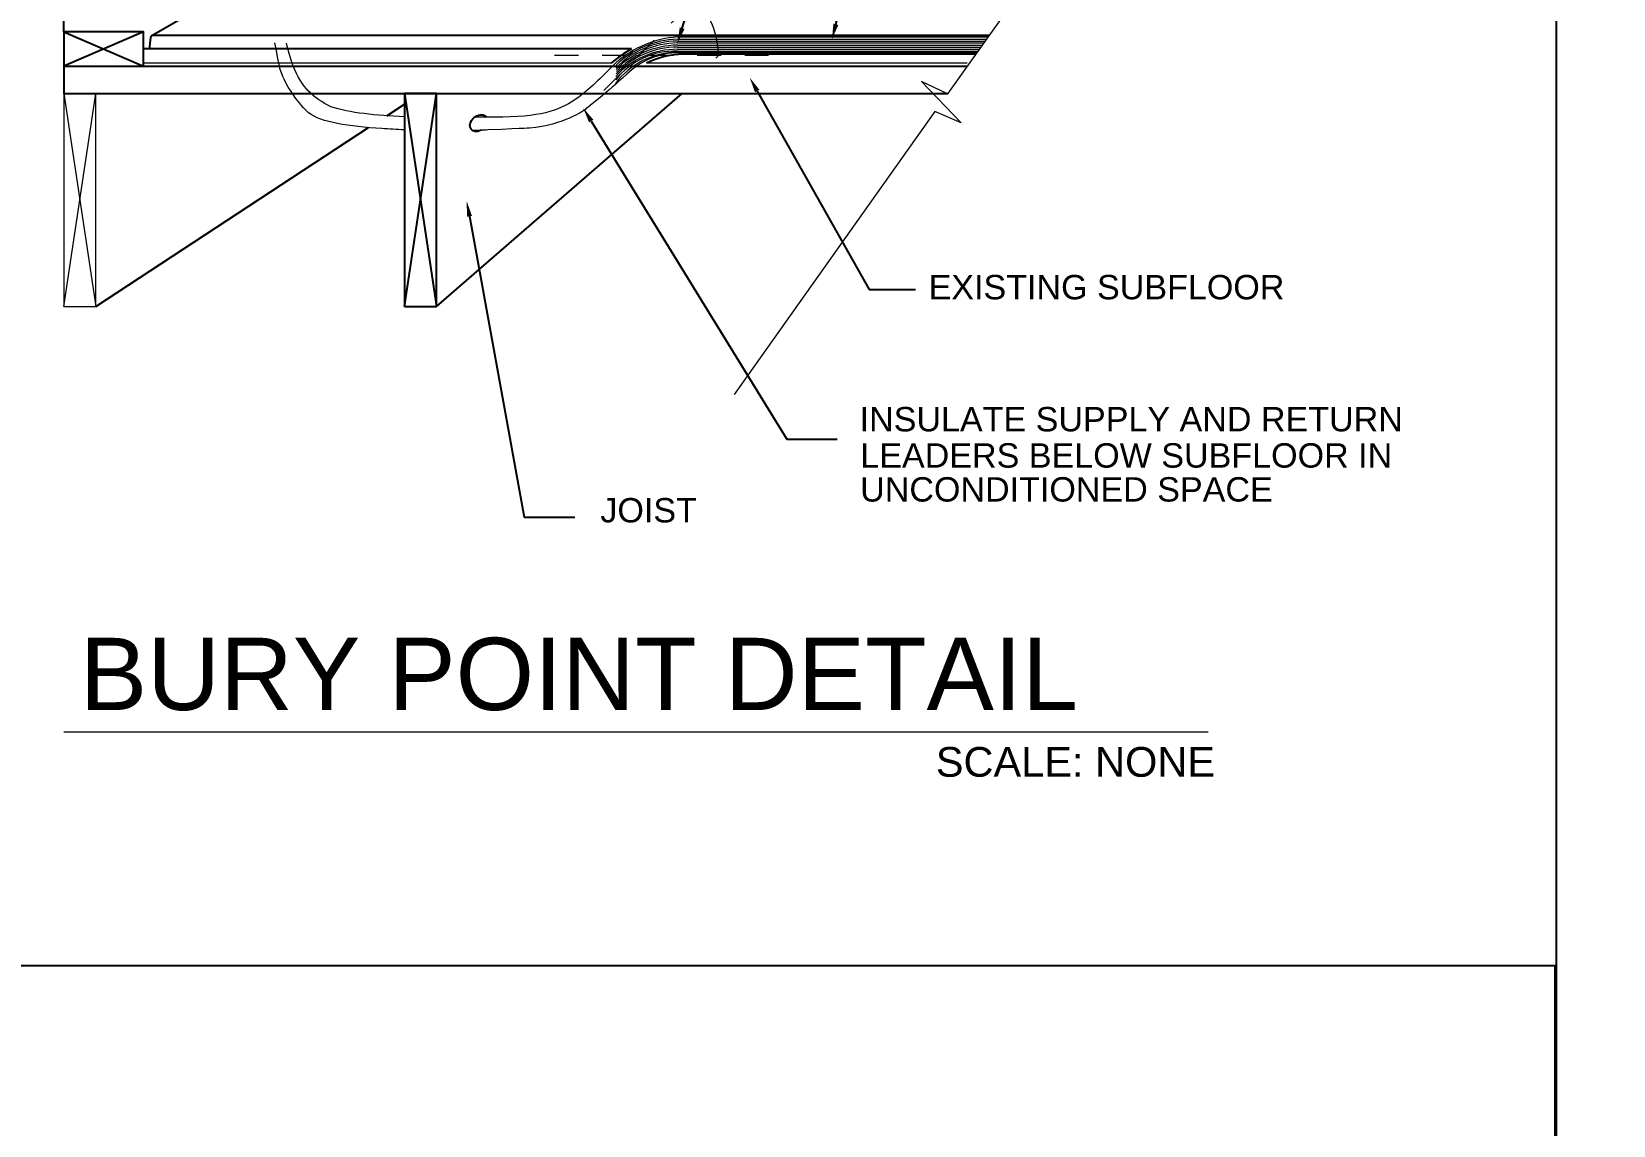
# Paper-space layout 'WB-R INST' of a CAD drawing. Header units: inches. Extents: x 0.2 to 34.4, y 0.5 to 23.
# Drawn here: x 13.1 to 19.75, y 12.55 to 17.15 of the extents above; entities that cross this region are included whole.
import ezdxf
from ezdxf import colors
from ezdxf.entities.mleader import LeaderData, LeaderLine
from ezdxf.enums import TextEntityAlignment as Align
from ezdxf.math import Vec2, Vec3

# ---------------------------------------------------------------- set-up
doc = ezdxf.new("R2010")
doc.units = ezdxf.units.IN
doc.header["$MEASUREMENT"] = 0
doc.linetypes.add('CENTER', pattern=[2, 1.25, -0.25, 0.25, -0.25])
doc.layers.add('S_PANEL DETAIL', color=7, linetype='Continuous')
doc.layers.add('Title Block', color=7, linetype='Continuous')
doc.layers.add('T_Tube Text', color=7, linetype='Continuous', lineweight=13)
doc.styles.get("Standard").update_dxf_attribs({"font": 'arial.ttf'})

# ---------------------------------------------------------------- blocks, each defined once
blk = doc.blocks.new('WB-R Bury Point Detail')
at = {"layer": 'S_PANEL DETAIL', "color": 17}
for p, q in [((-0.06, 272.42), (-0.06, 574.27)), ((-0.06, 272.42), (30.98, 259.12)), ((30.98, 272.42), (-0.06, 259.12)), ((132.57, 248.39), (145, 165.5)), ((132.57, 165.5), (145, 248.39))]:
    blk.add_line(p, q, dxfattribs=at)
at = {"layer": 'S_PANEL DETAIL', "color": 112}
for p, q in [((34.24, 271.03), (106.84, 312.92)), ((360.1, 271.03), (34.24, 271.03)), ((220.97, 265.83), (30.98, 265.77)), ((354.89, 263.69), (239.28, 263.69))]:
    blk.add_line(p, q, dxfattribs=at)
at = {"layer": 'S_PANEL DETAIL', "color": 17}
for points in [[(-0.06, 259.12), (30.98, 259.12), (30.98, 272.42), (-0.06, 272.42)], [(132.57, 165.5), (145, 165.5), (145, 248.39), (132.57, 248.39)]]:
    blk.add_lwpolyline(points, close=True, dxfattribs=at)
at = {"layer": 'S_PANEL DETAIL', "color": 112}
blk.add_lwpolyline([(34.24, 271.03, 0.201989), (33.71, 270.12, 0.047688), (33.29, 265.67, -0.112678)], format="xyb", dxfattribs=at)
at = {"layer": 'S_PANEL DETAIL', "color": 17}
for points in [[(-0.06, 259.12), (351.65, 259.12)], [(-0.06, 259.12), (-0.06, 248.39), (138.78, 248.39), (344.03, 248.39)], [(145, 165.5), (240.69, 248.39)], [(125.65, 239.78), (132.57, 244.31)], [(12.38, 165.5), (118.63, 235.17)]]:
    blk.add_lwpolyline(points, dxfattribs=at)
at = {"layer": 'S_PANEL DETAIL', "color": 112}
for centre, radius, start, end in [((248.16, 218.65), 54.45, 119.95507, 130.14061), ((242.41, 227.37), 36.45, 94.92307, 115.48503)]:
    blk.add_arc(centre, radius, start, end, dxfattribs=at)
at = {"layer": 'S_PANEL DETAIL', "color": 17, "extrusion": (0, 0, -1)}
blk.add_ellipse((161.5, 236.91), major_axis=(2.92, 2.47), ratio=0.737876, start_param=1.861888, end_param=6.360492, dxfattribs=at)
at = {"layer": 'T_Tube Text'}
for p, q in [((423.49, 360.38), (344.02, 248.37)), ((30.98, 265.77), (30.98, 265.77)), ((70.93, 259.12), (30.98, 259.12)), ((213.59, 259.12), (73.54, 259.11)), ((352.06, 259.12), (225.57, 259.12)), ((239.29, 263.69), (239.28, 263.69)), ((239.29, 263.69), (257.93, 263.69)), ((333.81, 253.14), (349.34, 237.01)), ((344.02, 248.37), (333.81, 253.14)), ((339.07, 241.39), (260.96, 131.31)), ((349.34, 237.01), (339.07, 241.39)), ((291.8, 113.92), (301.05, 113.92)), ((189.63, 83.51), (198.88, 83.51)), ((0, 0), (445.46, 0))]:
    blk.add_line(p, q, dxfattribs=at)
at = {"layer": 'T_Tube Text', "linetype": 'CENTER', "ltscale": 0.200012}
for p, q in [((256, 295.42), (202.72, 242.14)), ((274.33, 263.26), (182.5, 263.26))]:
    blk.add_line(p, q, dxfattribs=at)
at = {"layer": 'T_Tube Text', "color": 6}
for p, q in [((238.87, 270.45), (359.69, 270.45)), ((238.87, 269.56), (359.06, 269.56)), ((238.87, 268.85), (358.55, 268.85)), ((238.87, 268.14), (358.05, 268.14)), ((238.87, 267.25), (357.42, 267.25)), ((238.87, 266.54), (356.91, 266.54)), ((238.87, 265.65), (356.28, 265.65)), ((238.87, 264.94), (355.77, 264.94)), ((211.11, 256.64), (215.06, 260.59)), ((238.87, 264.58), (355.52, 264.58)), ((239.29, 264.27), (355.3, 264.27))]:
    blk.add_line(p, q, dxfattribs=at)
at = {"layer": 'T_Tube Text', "color": 42}
for p, q in [((213.06, 260.28), (30.98, 260.28)), ((73.54, 259.12), (30.98, 259.12)), ((213.06, 259.12), (73.54, 259.12)), ((351.65, 259.12), (222.96, 259.12)), ((351.65, 260.28), (226.73, 260.28))]:
    blk.add_line(p, q, dxfattribs=at)
at = {"layer": 'T_Tube Text', "color": 0, "linetype": 'Continuous'}
blk.add_line((255.82, 264.31), (253.73, 262.21), dxfattribs=at)
at = {"layer": 'T_Tube Text', "color": 17}
for p, q in [((-0.06, 165.5), (12.38, 248.39)), ((-0.06, 248.39), (12.38, 165.5))]:
    blk.add_line(p, q, dxfattribs=at)
at = {"layer": 'T_Tube Text', "color": 6}
for points in [[(238.87, 264.94, 0.237895), (214.79, 253.72, -0.026183)], [(238.87, 265.65, 0.209553), (214.8, 255.08, -0.026183)], [(238.87, 269.56, 0.186595), (214.97, 259.49, -0.026183)], [(238.87, 266.54, 0.20217), (214.97, 256.12, -0.026183)], [(238.87, 268.85, 0.198267), (214.98, 258.44, -0.026183)], [(238.87, 268.14, 0.195534), (215.03, 257.78, -0.026183)], [(238.87, 267.25, 0.203978), (215.11, 256.96, -0.026183)], [(238.87, 264.58, 0.229695), (214.66, 252.36, -0.026183)]]:
    blk.add_lwpolyline(points, format="xyb", dxfattribs=at)
at = {"layer": 'T_Tube Text', "color": 17}
blk.add_lwpolyline([(-0.06, 165.5), (12.38, 165.5), (12.38, 248.39), (-0.06, 248.39)], close=True, dxfattribs=at)
at = {"layer": 'T_Tube Text', "linetype": 'Continuous', "lineweight": 0}
blk.add_arc((223.84, 263.26), 30.94, 0, 45, dxfattribs=at)
at = {"layer": 'T_Tube Text', "color": 6}
for centre, radius, start, end in [((241.91, 229.45), 41.11, 94.23373, 130.76627), ((239.29, 235.77), 28.49, 90, 135)]:
    blk.add_arc(centre, radius, start, end, dxfattribs=at)
at = {"layer": 'T_Tube Text', "color": 223, "linetype": 'CENTER', "ltscale": 3}
for points, knots in [([(83.91, 259.11), (83.91, 259.11), (80.29, 277.18), (79.01, 291.59), (79.01, 291.59), (78.21, 305.53), (78.12, 307.13), (77.97, 312.33)], [8.0154022, 8.0154022, 8.0154022, 8.0154022, 8.3276915, 8.3276915, 8.7381446, 8.7381446, 8.8214572, 8.8214572, 8.8214572, 8.8214572]), ([(89.29, 259.11), (86.95, 265.14), (84.78, 276.4), (83.49, 293.76), (83, 313.43)], [7.344206, 7.344206, 7.344206, 7.344206, 8.206097, 8.54236, 8.54236, 8.54236, 8.54236])]:
    blk.add_open_spline(points, degree=3, knots=knots, dxfattribs=at)
at = {"layer": 'T_Tube Text', "color": 6}
for points, knots in [([(132.45, 234.3), (129.54, 234.43), (113.22, 235.32), (100.23, 237.1), (92.54, 243.08), (85.21, 252.35), (83.91, 259.11)], [7.1911642, 7.1911642, 7.1911642, 7.1911642, 7.2928222, 7.7584758, 7.7584758, 8.014241, 8.014241, 8.014241, 8.014241]), ([(211.11, 256.64), (206.65, 252.23), (196.36, 242.01), (181.18, 238.75), (159.94, 239.29), (159.96, 239.28)], [0, 0, 0, 0, 1.772501, 3.930955, 3.9512, 3.9512, 3.9512, 3.9512]), ([(219.14, 255.92), (214.57, 251.87), (212.16, 249.63), (202.72, 242), (202.35, 241.87), (202.35, 241.87), (194.75, 236.17), (181.2, 234.96)], [0, 0, 0, 0, 0.597549, 0.597549, 1.380962, 1.380962, 1.763895, 1.763895, 1.763895, 1.763895]), ([(181.2, 234.96), (181.2, 234.96), (181.2, 234.96), (181.2, 234.96), (181.2, 234.96), (163.4, 234.16), (161.17, 234.05), (158.93, 234.1)], [4.913521, 4.913521, 4.913521, 4.913521, 5.236097, 5.236097, 6.873617, 6.873617, 7.038869, 7.038869, 7.038869, 7.038869])]:
    blk.add_open_spline(points, degree=3, knots=knots, dxfattribs=at)
for points in [[(103.96, 243.3), (97.12, 246.55), (92.5, 250.89), (89.29, 259.11)], [(132.45, 239.41), (121.83, 239.84), (111.01, 240.84), (103.96, 243.3)]]:
    blk.add_open_spline(points, degree=3, dxfattribs=at)
at = {"layer": 'T_Tube Text', "linetype": 'Continuous'}
for s, p in [('INSULATE SUPPLY AND RETURN ', (309.76, 116.91)), ('LEADERS BELOW SUBFLOOR IN ', (310.03, 102.8)), ('UNCONDITIONED SPACE ', (309.96, 89.59))]:
    blk.add_text(s, height=9.4924, dxfattribs=at).set_placement(p)
at = {"layer": 'T_Tube Text', "lineweight": 30}
blk.add_text('BURY POINT DETAIL', height=28.1256, dxfattribs=at).set_placement((6.21, 0), align=Align.BOTTOM_LEFT)
at = {"layer": 'T_Tube Text', "lineweight": 30, "width": 258.9063, "attachment_point": 1}
for s, insert, char_height in [('EXISTING SUBFLOOR', (336.6, 177.81), 9.4924), ('JOIST', (208.83, 90.96), 9.492)]:
    blk.add_mtext(s, dxfattribs=dict(at, insert=insert, char_height=char_height))
at = {"layer": 'Title Block'}
ml = blk.add_multileader_mtext('Standard', dxfattribs=at)
ml.set_content('', color=256)
ml.set_leader_properties()
ml.build(insert=Vec2(0, 0))
ml.multileader.update_dxf_attribs({"text_right_attachment_type": 6, "dogleg_length": 0.36, "arrow_head_size": 6})
ctx = ml.context
ctx.base_point, ctx.char_height, ctx.arrow_head_size, ctx.landing_gap_size, ctx.plane_origin = Vec3(321.4, 450.45), 0.18, 6, 0.09, Vec3(194.03, 252.31)
ctx.right_attachment = 6
notes = []
notes.append((ctx, [(0, (1, 1, 0), (295.87, 450.45), (1, 0), 25.53, [(0, [(238.87, 268.14)], 0, [])])]))
ctx.mtext.insert, ctx.mtext.flow_direction = Vec3(321.49, 450.54), 5
ml = blk.add_multileader_mtext('Standard', dxfattribs=at)
ml.set_content('', color=256)
ml.set_leader_properties()
ml.build(insert=Vec2(0, 0))
ml.multileader.update_dxf_attribs({"text_right_attachment_type": 6, "dogleg_length": 0.36, "arrow_head_size": 6})
ctx = ml.context
ctx.base_point, ctx.char_height, ctx.arrow_head_size, ctx.landing_gap_size, ctx.plane_origin = Vec3(348.59, 387.86), 0.18, 6, 0.09, Vec3(195.54, 271.03)
ctx.right_attachment = 6
notes.append((ctx, [(0, (1, 1, 0), (330.58, 387.86), (1, 0), 18.01, [(0, [(298.96, 269.56)], 0, [])])]))
ctx.mtext.insert, ctx.mtext.flow_direction = Vec3(348.68, 387.95), 5
ml = blk.add_multileader_mtext('Standard', dxfattribs=at)
ml.set_content('', color=256)
ml.set_leader_properties()
ml.build(insert=Vec2(0, 0))
ml.multileader.update_dxf_attribs({"text_right_attachment_type": 6, "dogleg_length": 0.36, "arrow_head_size": 6})
ctx = ml.context
ctx.base_point, ctx.char_height, ctx.arrow_head_size, ctx.landing_gap_size, ctx.plane_origin = Vec3(331.53, 172.12), 0.18, 6, 0.09, Vec3(260.87, 52.85)
ctx.right_attachment = 6
notes.append((ctx, [(0, (1, 1, 0), (313.52, 172.12), (1, 0), 18.01, [(0, [(266.94, 254.63)], 0, [])])]))
ctx.mtext.insert, ctx.mtext.flow_direction = Vec3(331.62, 172.21), 5
ml = blk.add_multileader_mtext('Standard', dxfattribs=at)
ml.set_content('', color=256)
ml.set_leader_properties()
ml.build(insert=Vec2(0, 0))
ml.multileader.update_dxf_attribs({"text_right_attachment_type": 6, "dogleg_length": 0.36, "arrow_head_size": 6})
ctx = ml.context
ctx.base_point, ctx.char_height, ctx.arrow_head_size, ctx.landing_gap_size, ctx.plane_origin = Vec3(301.05, 113.92), 0.18, 6, 0.09, Vec3(127.3, -117.4)
ctx.right_attachment = 6
notes.append((ctx, [(0, (1, 1, 0), (281.39, 113.92), (1, 0), 19.65, [(0, [(202.12, 242.84)], 0, [])])]))
ctx.mtext.insert, ctx.mtext.flow_direction = Vec3(301.14, 114.01), 5
ml = blk.add_multileader_mtext('Standard', dxfattribs=at)
ml.set_content('', color=256)
ml.set_leader_properties()
ml.build(insert=Vec2(0, 0))
ml.multileader.update_dxf_attribs({"text_right_attachment_type": 6, "dogleg_length": 0.36, "arrow_head_size": 6})
ctx = ml.context
ctx.base_point, ctx.char_height, ctx.arrow_head_size, ctx.landing_gap_size, ctx.plane_origin = Vec3(198.88, 83.51), 0.18, 6, 0.09, Vec3(127.3, -159.41)
ctx.right_attachment = 6
notes.append((ctx, [(0, (1, 1, 0), (179.22, 83.51), (1, 0), 19.65, [(0, [(156.8, 206.53)], 0, [])])]))
ctx.mtext.insert, ctx.mtext.flow_direction = Vec3(198.97, 83.6), 5
for ctx, leaders in notes:
    for number, flags, end, landing, length, lines in leaders:
        leader = LeaderData()
        leader.index, (leader.has_last_leader_line, leader.has_dogleg_vector, leader.attachment_direction) = number, flags
        leader.last_leader_point, leader.dogleg_vector, leader.dogleg_length = Vec3(end), Vec3(landing), length
        for number, points, colour, breaks in lines:
            line = LeaderLine()
            line.index, line.vertices, line.color, line.breaks = number, Vec3.list(points), colors.encode_raw_color(colour), breaks
            leader.lines.append(line)
        ctx.leaders.append(leader)

psp = doc.layouts.new('WB-R INST')

# ---------------------------------------------------------------- linework, layer by layer
at = {"layer": 'S_PANEL DETAIL'}
psp.add_lwpolyline([(7.0613, 13.2222), (19.5011, 13.2222), (19.5069, 4.4479), (7.0613, 4.4479)], close=True, dxfattribs=at)
at = {"layer": 'Title Block'}
psp.add_lwpolyline([(19.5069, 18.4535), (31.8125, 18.4476), (31.8125, 0.5), (19.5069, 0.5)], close=True, dxfattribs=at)

# ---------------------------------------------------------------- block references
at = {"layer": 'S_PANEL DETAIL', "color": 3, "xscale": 0.0108, "yscale": 0.0108, "zscale": 0.0108}
psp.add_blockref('WB-R Bury Point Detail', (13.2325, 14.2056), dxfattribs=at)

# ---------------------------------------------------------------- texts
at = {"layer": 'S_PANEL DETAIL', "lineweight": 30}
psp.add_text('SCALE: NONE', height=0.125, dxfattribs=at).set_placement((16.8981, 14.0787), align=Align.MIDDLE_LEFT)

doc.saveas('drawing.dxf')
